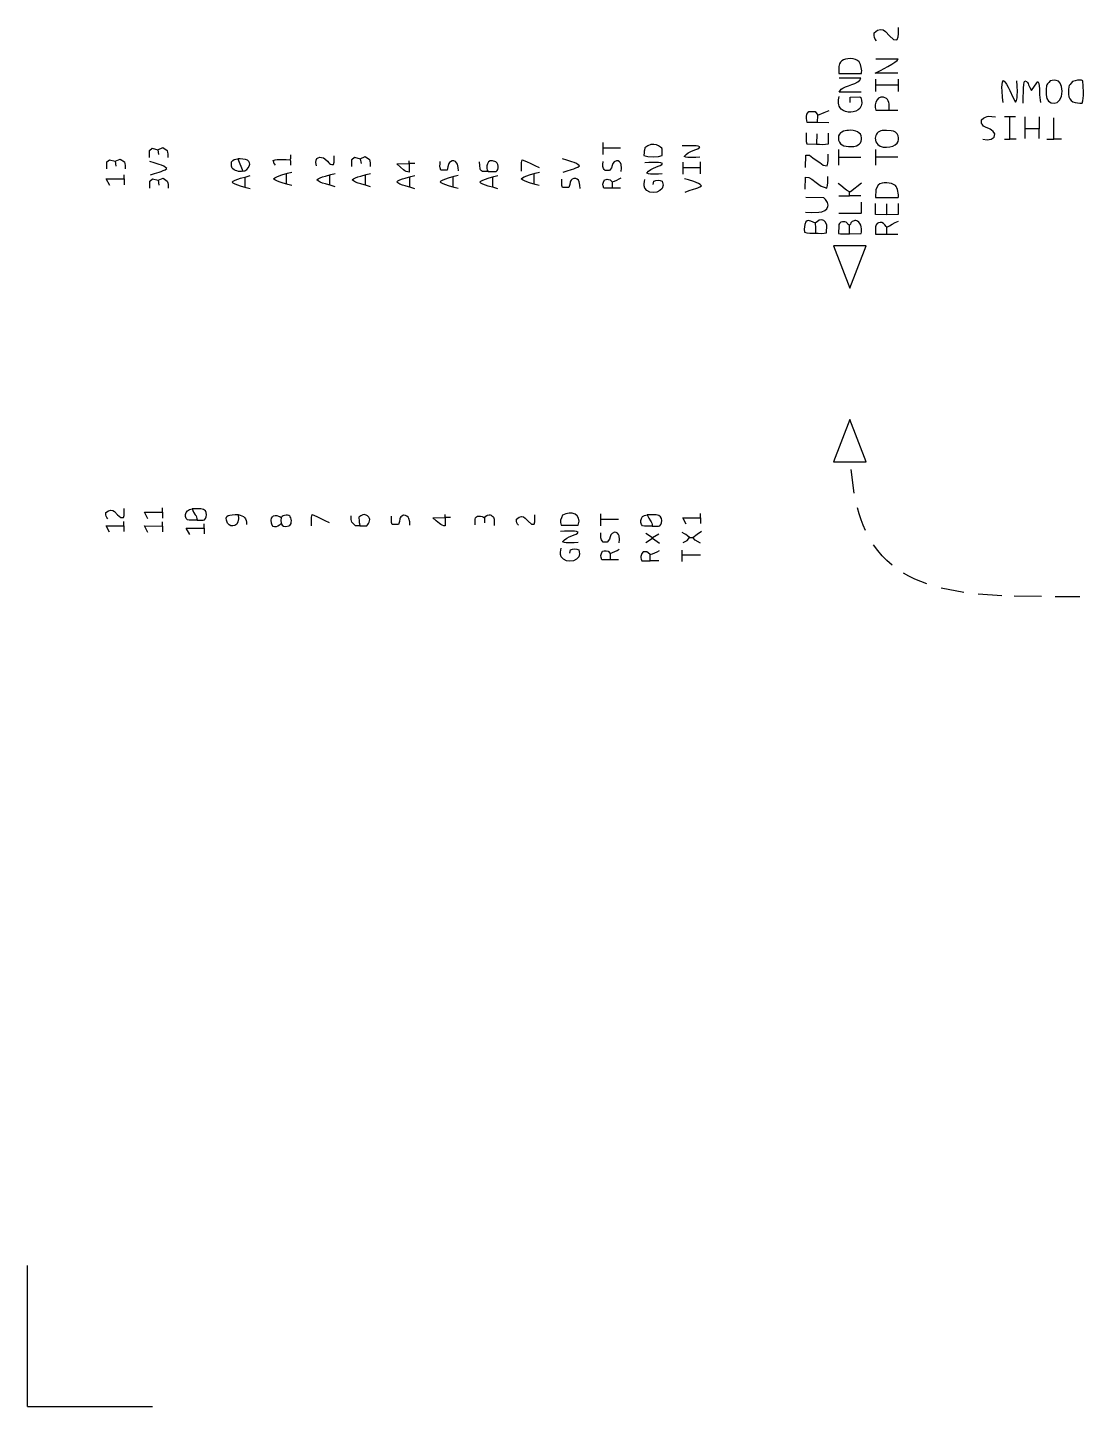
# Model space of a CAD drawing. Extents: x -117 to 9, y -90 to -9.
# Drawn here: x -117.5 to -55.4, y -90.2 to -9.1 of the extents above; entities that cross this region are included whole.
import ezdxf

# ---------------------------------------------------------------- set-up
doc = ezdxf.new("R2010")
doc.units = 0
doc.layers.add('LINE-ART', color=7, linetype='CONTINUOUS')

msp = doc.modelspace()

# ---------------------------------------------------------------- linework, layer by layer
at = {"layer": 'LINE-ART', "color": 250}
for points in [[(-67.5874, -9.9168), (-67.672, -9.82), (-67.7154, -9.7221), (-67.7305, -9.6033), (-67.7302, -9.4438), (-67.5217, -9.2982), (-67.3466, -9.2511), (-67.1978, -9.2813), (-67.0679, -9.3676), (-66.835, -9.6236), (-66.5891, -9.8495), (-66.4398, -9.8665), (-66.3706, -9.8539), (-66.3211, -9.6844), (-66.303, -9.5129), (-66.3014, -9.3345), (-66.3015, -9.144)], [(-66.3263, -11.8303), (-67.6602, -11.8317), (-67.36, -11.6669), (-66.9145, -11.4235), (-66.694, -11.2964), (-66.5052, -11.1786), (-66.3708, -11.0798), (-66.3136, -11.0096), (-67.6218, -11.0081)], [(-68.4975, -12.9431), (-69.7039, -12.9415), (-69.7824, -12.9452), (-69.671, -12.7693), (-69.5686, -12.6997), (-69.4184, -12.6335), (-69.2382, -12.5675), (-69.0459, -12.4983), (-68.8593, -12.4226), (-68.6964, -12.3371), (-68.575, -12.2385), (-68.513, -12.1235), (-69.7932, -12.121)], [(-67.6397, -12.1733), (-67.6403, -12.5859), (-67.6404, -12.8953)], [(-66.3025, -12.5383), (-67.6402, -12.5292)], [(-66.3028, -12.897), (-66.3025, -12.6039), (-66.3021, -12.1749)], [(-60.1507, -13.5434), (-60.1732, -13.2457), (-60.2088, -12.855), (-60.2164, -12.661), (-60.2092, -12.4873), (-60.1812, -12.3483), (-60.1264, -12.2586), (-60.0413, -12.3398), (-59.9493, -12.4727), (-59.8532, -12.6428), (-59.756, -12.8354), (-59.5701, -13.2293), (-59.415, -13.5371), (-59.3617, -13.4258), (-59.3291, -13.2811), (-59.3129, -13.1131), (-59.309, -12.9319), (-59.3215, -12.5701), (-59.3331, -12.2764)], [(-58.9654, -13.5843), (-58.9636, -13.2722), (-58.9573, -12.8742), (-58.9474, -12.6782), (-58.9302, -12.503), (-58.9037, -12.3627), (-58.8658, -12.2713), (-58.7809, -12.3186), (-58.721, -12.3738), (-58.6787, -12.4366), (-58.6467, -12.5066), (-58.5842, -12.666), (-58.4749, -12.8486), (-58.3015, -12.5918), (-58.1071, -12.3173), (-58.0542, -12.4288), (-58.0233, -12.5717), (-58.0081, -12.7362), (-58.0022, -12.9126), (-57.9991, -13.0912), (-57.9926, -13.2623), (-57.9762, -13.4163), (-57.9435, -13.5434)], [(-69.1466, -13.5494), (-69.1379, -13.2296), (-68.5638, -13.2218), (-68.5062, -13.2547), (-68.4658, -13.4186), (-68.4593, -13.5827), (-68.4701, -13.6636), (-68.4909, -13.7429), (-68.5222, -13.8201), (-68.5645, -13.8948), (-68.6767, -13.9843), (-68.8083, -14.0517), (-68.9534, -14.0961), (-69.1056, -14.1162), (-69.2589, -14.1112), (-69.4072, -14.0799), (-69.5442, -14.0213), (-69.664, -13.9343), (-69.7319, -13.8568), (-69.7793, -13.7723), (-69.8089, -13.6821), (-69.8231, -13.588), (-69.8159, -13.3943), (-69.7782, -13.204)], [(-66.8458, -14.0042), (-66.8438, -13.8267), (-66.8535, -13.6357), (-66.87, -13.5431), (-66.8981, -13.4566), (-66.9408, -13.3795), (-67.0008, -13.3148), (-67.1816, -13.2306), (-67.3361, -13.2268), (-67.4629, -13.2873), (-67.5607, -13.3962), (-67.628, -13.5375), (-67.6635, -13.695), (-67.6658, -13.8529), (-67.6336, -13.9951), (-66.8458, -14.0042), (-66.3288, -14.0049)], [(-71.0495, -14.7341), (-71.6623, -14.7216), (-71.694, -14.6003), (-71.7026, -14.4848), (-71.6988, -14.3649), (-71.6933, -14.2306), (-71.5676, -14.0696), (-71.1996, -14.0769), (-71.0404, -14.2846)], [(-70.3956, -14.7469), (-71.0495, -14.7341), (-71.0404, -14.2846), (-70.6694, -14.1284), (-70.3809, -14.0115)], [(-61.336, -15.7096), (-61.0907, -15.7505), (-60.8455, -15.7096), (-60.6821, -15.587), (-60.641, -15.3827), (-60.7341, -15.2604), (-60.8218, -15.175), (-60.9052, -15.1175), (-60.9855, -15.0789), (-61.1404, -15.0223), (-61.2951, -14.9331), (-61.3859, -14.8323), (-61.4202, -14.7751), (-61.4225, -14.7049), (-61.4178, -14.5652), (-61.297, -14.467), (-61.1878, -14.4039), (-61.0871, -14.3694), (-60.9918, -14.3571), (-60.8044, -14.3735), (-60.6002, -14.4017)], [(-60.0689, -15.7096), (-59.7419, -15.7096), (-59.7419, -14.4017)], [(-59.415, -14.4017), (-59.7419, -14.4017), (-60.0689, -14.4017)], [(-58.0252, -14.4017), (-58.0252, -15.0965), (-58.8428, -15.0965), (-58.8428, -14.4017)], [(-57.5757, -15.7096), (-57.167, -15.7096), (-57.167, -14.4426)], [(-71.7155, -15.3337), (-71.7226, -15.5), (-71.7289, -15.671), (-71.7215, -15.8371), (-71.6876, -15.9886), (-71.1157, -16)], [(-71.1032, -15.3871), (-71.1157, -16), (-70.9399, -16.0079), (-70.7577, -16.0153), (-70.5807, -16.0084), (-70.4201, -15.9729), (-70.4077, -15.36)], [(-58.8428, -15.6687), (-58.8428, -15.0965)], [(-58.0252, -15.6687), (-58.0252, -15.0965)], [(-109.8344, -16.3259), (-109.5443, -16.2016), (-109.2956, -16.3673), (-109.2647, -16.48), (-109.2532, -16.5683), (-109.2526, -16.6597), (-109.2543, -16.7818)], [(-82.6328, -16.231), (-83.6689, -16.231), (-83.6689, -15.8994)], [(-82.6328, -16.231), (-83.6689, -16.231), (-83.6689, -15.8994)], [(-77.9815, -16.7703), (-78.2086, -16.7775), (-78.45, -16.7861), (-78.5696, -16.7847), (-78.685, -16.7764), (-78.7938, -16.7586), (-78.8932, -16.7289), (-78.7878, -16.6064), (-78.6558, -16.5104), (-78.5092, -16.4346), (-78.3599, -16.3732), (-78.2198, -16.3199), (-78.101, -16.2688), (-78.0154, -16.2137), (-77.9749, -16.1486), (-78.0751, -16.1211), (-78.1981, -16.1044), (-78.337, -16.0962), (-78.4845, -16.0943), (-78.7767, -16.101), (-79.0178, -16.1071)], [(-59.3741, -15.7096), (-59.7419, -15.7096)], [(-56.7174, -15.7096), (-57.167, -15.7096)], [(-112.839, -17.4557), (-112.839, -17.0411), (-112.6732, -16.9168), (-112.3416, -16.9997), (-112.3003, -17.2898)], [(-112.3416, -16.9997), (-112.0515, -16.8754), (-111.8029, -17.0411), (-111.772, -17.1538), (-111.7605, -17.2421), (-111.7598, -17.3336), (-111.7615, -17.4557)], [(-110.3318, -16.7818), (-110.3318, -16.3673), (-110.166, -16.243), (-109.8344, -16.3259), (-109.793, -16.6159)], [(-110.2696, -17.8114), (-110.0335, -17.7228), (-109.7712, -17.6419), (-109.6418, -17.5993), (-109.5198, -17.5525), (-109.4097, -17.4995), (-109.3163, -17.4383), (-109.3885, -17.3635), (-109.494, -17.2971), (-109.6236, -17.2381), (-109.768, -17.1858), (-110.0648, -17.0971), (-110.311, -17.0239)], [(-104.8473, -17.5939), (-104.9207, -17.6113), (-105.0055, -17.6126), (-105.0967, -17.6001), (-105.1894, -17.5758), (-105.2786, -17.5419), (-105.3593, -17.5007), (-105.4266, -17.4543), (-105.4755, -17.4048), (-105.5055, -17.3004), (-105.5171, -17.2243), (-105.5183, -17.1452), (-105.5169, -17.0317), (-105.422, -16.957), (-105.3472, -16.9093), (-105.2641, -16.8813), (-105.1439, -16.866), (-104.8473, -17.5939), (-104.7643, -17.5705), (-104.7154, -17.5583), (-104.6719, -17.5373), (-104.605, -17.4877), (-104.51, -17.3737), (-104.4424, -17.2413), (-104.4324, -17.1703), (-104.4457, -17.0973), (-104.4876, -17.0232), (-104.5636, -16.9489), (-104.6805, -16.8991), (-104.84, -16.8747), (-105.0064, -16.8667), (-105.1439, -16.866)], [(-102.9279, -17.2434), (-102.9884, -17.1548), (-103.0113, -17.1072), (-103.0235, -17.0551), (-103.0523, -16.9532), (-102.9443, -16.9212), (-102.8255, -16.9024), (-102.6992, -16.8939), (-102.5681, -16.8931), (-102.3041, -16.9035), (-102.0576, -16.9118), (-102.0262, -16.8269), (-102.0148, -16.7754), (-102.0144, -16.7195), (-102.0162, -16.6218)], [(-102.0162, -17.2434), (-102.014, -17.1382), (-102.0138, -17.0698), (-102.0252, -17.0053), (-102.0576, -16.9118)], [(-100.5081, -17.2692), (-100.5489, -17.083), (-100.5405, -16.9451), (-100.4928, -16.8507), (-100.4158, -16.7949), (-100.3193, -16.7728), (-100.2135, -16.7796), (-100.1081, -16.8103), (-100.0132, -16.8602), (-99.8675, -16.9893), (-99.7828, -17.098), (-99.7412, -17.1393), (-99.6883, -17.1692), (-99.6152, -17.1856), (-99.5133, -17.1863), (-99.4788, -17.0638), (-99.4677, -16.9468), (-99.469, -16.8253), (-99.4719, -16.689)], [(-98.4345, -17.3107), (-98.4345, -16.8961), (-98.2687, -16.7718), (-97.9371, -16.8547), (-97.8957, -17.1448)], [(-97.9371, -16.8547), (-97.647, -16.7304), (-97.3983, -16.8961), (-97.3674, -17.0088), (-97.3559, -17.0971), (-97.3552, -17.1885), (-97.3569, -17.3107)], [(-94.7396, -17.1434), (-95.062, -17.1434), (-95.0587, -17.6468), (-95.1469, -17.632), (-95.2325, -17.602), (-95.3172, -17.5579), (-95.4026, -17.5009), (-95.5815, -17.3521), (-95.7818, -17.1644), (-95.062, -17.1434), (-95.062, -16.9777)], [(-92.1708, -17.5646), (-92.181, -17.3697), (-92.229, -17.1724), (-92.2754, -17.0895), (-92.3412, -17.0261), (-92.4295, -16.9888), (-92.5437, -16.9843), (-92.635, -17.0321), (-92.6962, -17.0822), (-92.7344, -17.1363), (-92.7569, -17.1961), (-92.7836, -17.3388), (-92.8339, -17.5232), (-93.2068, -17.5232), (-93.2414, -17.4007), (-93.2525, -17.2837), (-93.2512, -17.1621), (-93.2483, -17.0258)], [(-90.4263, -17.6148), (-90.0119, -17.6148), (-89.951, -17.5976), (-89.8993, -17.5505), (-89.8601, -17.4807), (-89.8368, -17.395), (-89.8329, -17.3006), (-89.8515, -17.2043), (-89.8963, -17.1133), (-89.9704, -17.0345), (-90.158, -16.9731), (-90.2997, -16.9822), (-90.3997, -17.0458), (-90.4625, -17.1477), (-90.4922, -17.2717), (-90.4932, -17.4017), (-90.4698, -17.5214), (-90.4263, -17.6148), (-90.675, -17.6148), (-90.7567, -17.5993), (-90.8183, -17.5645), (-90.8624, -17.5119), (-90.8921, -17.4431), (-90.9196, -17.2624), (-90.9236, -17.0345)], [(-88.4603, -17.5798), (-88.4641, -17.4112), (-88.4671, -17.2377), (-88.4563, -17.0695), (-88.4188, -16.9166), (-88.1599, -17.021), (-87.9159, -17.1394), (-87.6748, -17.2604), (-87.4242, -17.3725)], [(-86.0097, -17.6542), (-85.7736, -17.5656), (-85.5113, -17.4847), (-85.3819, -17.4421), (-85.2599, -17.3953), (-85.1498, -17.3423), (-85.0564, -17.2811), (-85.1286, -17.2063), (-85.2341, -17.1399), (-85.3637, -17.081), (-85.5081, -17.0286), (-85.8049, -16.9399), (-86.0511, -16.8667)], [(-82.5913, -17.5986), (-82.5879, -17.4061), (-82.6065, -17.1943), (-82.6374, -17.1018), (-82.69, -17.0292), (-82.7695, -16.9848), (-82.8815, -16.9769), (-83.0041, -17.0469), (-83.0836, -17.1335), (-83.1345, -17.2455), (-83.1715, -17.3915), (-83.2958, -17.5573), (-83.5446, -17.5573), (-83.6039, -17.486), (-83.6433, -17.4254), (-83.6665, -17.3706), (-83.6772, -17.317), (-83.6759, -17.194), (-83.6689, -17.0184)], [(-83.6689, -16.604), (-83.6689, -16.231)], [(-71.7563, -17.377), (-71.7417, -16.6415), (-71.5373, -16.6455), (-71.3384, -16.7992), (-71.1344, -16.9399), (-70.9304, -17.0806), (-70.7316, -17.2342), (-70.4872, -17.2797), (-70.4454, -17.1208), (-70.4314, -16.9442), (-70.4316, -16.7619), (-70.4325, -16.586)], [(-69.8146, -16.3141), (-69.8151, -16.749), (-69.8068, -16.7737), (-69.8152, -16.7981), (-69.8157, -17.2413)], [(-68.5021, -16.775), (-69.8068, -16.7737)], [(-67.6443, -16.309), (-67.6448, -16.7442), (-67.6368, -16.7687), (-67.645, -16.7932), (-67.6456, -17.2365)], [(-66.3322, -16.7701), (-67.6368, -16.7687)], [(-112.6676, -18.4259), (-112.8725, -18.042), (-111.8228, -18.0441), (-111.8228, -17.7954)], [(-101.9685, -18.4318), (-102.2062, -18.3635), (-102.5347, -18.2703), (-102.6994, -18.2161), (-102.8465, -18.1576), (-102.9625, -18.0957), (-103.034, -18.0309), (-102.964, -17.9764), (-102.8498, -17.9189), (-102.7043, -17.8609), (-102.5406, -17.8049), (-102.2106, -17.7081), (-101.964, -17.6477)], [(-102.2879, -17.7299), (-102.2879, -18.3449)], [(-99.4191, -18.499), (-99.6569, -18.4307), (-99.9854, -18.3375), (-100.1501, -18.2833), (-100.2972, -18.2249), (-100.4132, -18.163), (-100.4847, -18.0982), (-100.4147, -18.0436), (-100.3004, -17.9862), (-100.1549, -17.9282), (-99.9912, -17.8721), (-99.6612, -17.7753), (-99.4145, -17.715)], [(-99.7386, -17.7971), (-99.7386, -18.4121)], [(-97.3403, -18.499), (-97.578, -18.4307), (-97.9066, -18.3375), (-98.0713, -18.2833), (-98.2184, -18.2249), (-98.3344, -18.163), (-98.406, -18.0982), (-98.336, -18.0436), (-98.2217, -17.9862), (-98.0761, -17.9282), (-97.9124, -17.8721), (-97.5824, -17.7753), (-97.3357, -17.715)], [(-97.6598, -17.7971), (-97.6598, -18.4084)], [(-94.7301, -18.6165), (-94.9679, -18.5482), (-95.2964, -18.455), (-95.4611, -18.4008), (-95.6082, -18.3424), (-95.7243, -18.2805), (-95.7958, -18.2157), (-95.7258, -18.1612), (-95.6115, -18.1037), (-95.4659, -18.0457), (-95.3022, -17.9896), (-94.9722, -17.8928), (-94.7256, -17.8325)], [(-92.1813, -18.6126), (-92.419, -18.5443), (-92.7476, -18.4511), (-92.9123, -18.3969), (-93.0594, -18.3384), (-93.1754, -18.2765), (-93.247, -18.2117), (-93.177, -18.1572), (-93.0627, -18.0997), (-92.9171, -18.0417), (-92.7534, -17.9857), (-92.4234, -17.8889), (-92.1768, -17.8285)], [(-87.4152, -18.4318), (-87.6529, -18.3635), (-87.9815, -18.2703), (-88.1462, -18.2161), (-88.2933, -18.1576), (-88.4093, -18.0957), (-88.4809, -18.0309), (-88.4109, -17.9764), (-88.2966, -17.9189), (-88.151, -17.8609), (-87.9873, -17.8049), (-87.6573, -17.7081), (-87.4106, -17.6477)], [(-87.7347, -17.7299), (-87.7347, -18.3411)], [(-80.1815, -17.753), (-80.4085, -17.7602), (-80.6499, -17.7688), (-80.7695, -17.7675), (-80.885, -17.7591), (-80.9938, -17.7413), (-81.0932, -17.7116), (-80.9878, -17.5891), (-80.8558, -17.4931), (-80.7092, -17.4173), (-80.5599, -17.3559), (-80.4198, -17.3026), (-80.301, -17.2515), (-80.2154, -17.1964), (-80.1749, -17.1313), (-80.2751, -17.1038), (-80.3981, -17.0871), (-80.537, -17.0789), (-80.6845, -17.077), (-80.9767, -17.0837), (-81.2178, -17.0898)], [(-77.9281, -17.3915), (-78.9642, -17.3915), (-78.9642, -17.0599)], [(-78.9642, -17.7644), (-78.9642, -17.3915)], [(-77.9281, -17.3708), (-77.9281, -17.0392)], [(-77.9281, -17.7438), (-77.9281, -17.3708)], [(-111.8228, -18.0441), (-111.8228, -18.3864)], [(-110.3179, -18.5815), (-110.3179, -18.1669), (-110.1521, -18.0426), (-109.8205, -18.1255), (-109.7791, -18.4156)], [(-109.8205, -18.1255), (-109.5304, -18.0012), (-109.2817, -18.1669), (-109.2508, -18.2796), (-109.2393, -18.3679), (-109.2387, -18.4593), (-109.2404, -18.5815)], [(-104.4098, -18.6346), (-104.6476, -18.5663), (-104.9761, -18.4731), (-105.1409, -18.4189), (-105.288, -18.3604), (-105.404, -18.2985), (-105.4755, -18.2337), (-105.4055, -18.1792), (-105.2912, -18.1217), (-105.1457, -18.0637), (-104.982, -18.0077), (-104.652, -17.9109), (-104.4054, -17.8505)], [(-104.7294, -17.9327), (-104.7294, -18.5477)], [(-95.0497, -17.9146), (-95.0497, -18.5259)], [(-92.5009, -17.9107), (-92.5009, -18.5219)], [(-89.8496, -18.6253), (-90.0873, -18.5569), (-90.4159, -18.4637), (-90.5806, -18.4095), (-90.7277, -18.3511), (-90.8437, -18.2892), (-90.9153, -18.2244), (-90.8453, -18.1699), (-90.731, -18.1124), (-90.5854, -18.0544), (-90.4217, -17.9984), (-90.0917, -17.9016), (-89.8451, -17.8412)], [(-90.1692, -17.9233), (-90.1692, -18.5346)], [(-85.0126, -18.5982), (-85.0228, -18.4033), (-85.0708, -18.206), (-85.1173, -18.1231), (-85.183, -18.0597), (-85.2713, -18.0224), (-85.3855, -18.0179), (-85.4768, -18.0657), (-85.538, -18.1158), (-85.5762, -18.1699), (-85.5987, -18.2297), (-85.6254, -18.3724), (-85.6757, -18.5568), (-86.0487, -18.5568), (-86.0832, -18.4343), (-86.0944, -18.3173), (-86.0931, -18.1957), (-86.0902, -18.0594)], [(-83.1301, -18.2204), (-83.1301, -18.5934), (-83.6275, -18.5934), (-83.6678, -18.4571), (-83.6717, -18.3426), (-83.6431, -18.2293), (-83.5861, -18.096), (-83.486, -18.0679), (-83.4205, -18.0629), (-83.355, -18.0744), (-83.2545, -18.096), (-83.1301, -18.2204), (-82.9875, -18.1784), (-82.8512, -18.1187), (-82.7196, -18.0476), (-82.5913, -17.9717)], [(-82.6328, -18.5934), (-83.1301, -18.5934)], [(-80.7203, -18.3747), (-80.6788, -18.1675), (-80.5542, -18.1311), (-80.4302, -18.119), (-80.3061, -18.1311), (-80.1815, -18.1675), (-80.1367, -18.4078), (-80.1918, -18.5968), (-80.3217, -18.7333), (-80.5014, -18.8159), (-80.7059, -18.8433), (-80.9102, -18.8144), (-81.0892, -18.7277), (-81.2178, -18.582), (-81.2543, -18.459), (-81.2559, -18.3223), (-81.2384, -18.1911), (-81.2178, -18.0846)], [(-78.8396, -18.8194), (-78.6035, -18.7307), (-78.3412, -18.6498), (-78.2118, -18.6072), (-78.0898, -18.5604), (-77.9797, -18.5075), (-77.8863, -18.4463), (-77.9585, -18.3715), (-78.064, -18.3051), (-78.1935, -18.2461), (-78.338, -18.1938), (-78.6348, -18.1051), (-78.881, -18.0318)], [(-71.7818, -18.6438), (-71.7678, -17.9491), (-71.5635, -17.9532), (-71.3826, -18.0671), (-71.1314, -18.2608), (-70.9868, -18.3642), (-70.8337, -18.4594), (-70.6748, -18.537), (-70.5133, -18.5876), (-70.4716, -18.4285), (-70.4576, -18.2519), (-70.4578, -18.0695), (-70.4587, -17.8936)], [(-69.8012, -19.0303), (-69.1695, -19.031), (-69.1694, -18.8093), (-69.3497, -18.7107), (-69.4233, -18.6449), (-69.6857, -18.4395), (-69.8416, -18.3082)], [(-68.4628, -18.2933), (-69.1282, -18.8013), (-69.1694, -18.8093)], [(-71.7679, -19.9933), (-71.39, -20.0097), (-70.9814, -20.0022), (-70.7947, -19.9692), (-70.6354, -19.9058), (-70.5151, -19.804), (-70.4454, -19.6556), (-70.4365, -19.5787), (-70.4448, -19.5067), (-70.4673, -19.4392), (-70.501, -19.3758), (-70.5901, -19.26), (-70.6882, -19.1563), (-71.7507, -19.1352)], [(-68.4832, -19.413), (-68.4839, -20.0486), (-68.5085, -20.0731), (-69.7968, -20.0718)], [(-68.5047, -19.0319), (-69.1695, -19.031)], [(-67.0079, -19.5101), (-67.0088, -20.1501), (-67.6405, -20.1414), (-67.6482, -19.4849)], [(-66.3104, -19.4865), (-66.3196, -20.1428), (-67.0088, -20.1501)], [(-71.1832, -20.639), (-71.3152, -20.5822), (-71.4549, -20.5178), (-71.5261, -20.4983), (-71.5976, -20.4957), (-71.6686, -20.5162), (-71.7386, -20.566), (-71.8074, -20.7152), (-71.8324, -20.8533), (-71.8339, -21.0005), (-71.8326, -21.1774), (-71.6825, -21.2174), (-71.5169, -21.2314), (-71.3458, -21.2319), (-71.1795, -21.2315)], [(-70.5159, -20.7542), (-70.5942, -20.589), (-70.6932, -20.4962), (-70.7498, -20.4609), (-70.82, -20.4571), (-70.9597, -20.459), (-71.088, -20.5617), (-71.1689, -20.6214), (-71.1902, -20.6516), (-71.198, -20.6909), (-71.192, -20.7458), (-71.1714, -20.8229), (-71.1795, -21.2315), (-71.0133, -21.2385), (-70.8423, -21.2449), (-70.6762, -21.2375), (-70.5248, -21.2035), (-70.5159, -20.7542)], [(-69.8229, -21.2451), (-69.7129, -21.2645), (-69.5173, -21.2684), (-69.3124, -21.265), (-69.1746, -21.2623), (-69.1823, -20.7617), (-69.2478, -20.7208), (-69.2789, -20.6837), (-69.3135, -20.6375), (-69.3685, -20.5939), (-69.461, -20.5645), (-69.5872, -20.5592), (-69.6925, -20.5908), (-69.7352, -20.6227), (-69.7703, -20.6666), (-69.7969, -20.7233), (-69.8141, -20.7938), (-69.8229, -21.2451)], [(-69.1746, -21.2623), (-68.4935, -21.2548), (-68.4733, -21.1765), (-68.465, -21.0803), (-68.4694, -20.9735), (-68.4868, -20.8632), (-68.5178, -20.7568), (-68.5629, -20.6614), (-68.6227, -20.5842), (-68.6978, -20.5325), (-68.7451, -20.5081), (-68.7982, -20.4962), (-68.8546, -20.4957), (-68.9115, -20.5053), (-69.0163, -20.5504), (-69.0918, -20.6223), (-69.1191, -20.697), (-69.1823, -20.7617)], [(-66.9854, -21.2909), (-66.9771, -20.8889), (-67.0178, -20.8477), (-67.0929, -20.7384), (-67.182, -20.6609), (-67.2784, -20.615), (-67.3756, -20.6006), (-67.4671, -20.6176), (-67.5463, -20.6658), (-67.6067, -20.7451), (-67.6417, -20.8553), (-67.642, -21.282), (-66.9854, -21.2909), (-66.3374, -21.2916)], [(-66.9771, -20.8889), (-66.8216, -20.8069), (-66.6596, -20.7023), (-66.488, -20.6029), (-66.3035, -20.5368)], [(-68.9061, -36.5209), (-69.0893, -35.129)], [(-112.7794, -38.0206), (-112.845, -37.9485), (-112.8793, -37.875), (-112.8925, -37.7852), (-112.8947, -37.6644), (-112.7389, -37.5509), (-112.607, -37.5125), (-112.4939, -37.5332), (-112.3941, -37.5966), (-112.2138, -37.787), (-112.0242, -37.9544), (-111.8585, -37.9544), (-111.8236, -37.8253), (-111.8125, -37.6951), (-111.814, -37.5599), (-111.817, -37.4157)], [(-110.4192, -38.0208), (-110.624, -37.6368), (-109.5744, -37.639), (-109.5744, -37.3902)], [(-109.5744, -37.639), (-109.5744, -37.9812)], [(-107.5369, -38.1124), (-107.9927, -38.1124), (-108.0985, -38.0838), (-108.1706, -38.0085), (-108.2078, -37.9021), (-108.2089, -37.7802), (-108.1726, -37.6583), (-108.0977, -37.5521), (-107.9829, -37.4772), (-107.8269, -37.4492), (-107.7336, -37.6432), (-107.6364, -37.7924), (-107.5946, -37.8624), (-107.5619, -37.9358), (-107.5415, -38.0175), (-107.5369, -38.1124), (-107.1661, -38.1124), (-107.0923, -38.0846), (-107.031, -38.0112), (-106.989, -37.9072), (-106.973, -37.7874), (-106.9898, -37.6669), (-107.046, -37.5606), (-107.1485, -37.4835), (-107.304, -37.4505), (-107.8269, -37.4492)], [(-107.7855, -37.4492), (-107.8269, -37.4492)], [(-105.1215, -37.7831), (-105.0988, -38.0286), (-105.1304, -38.2144), (-105.2035, -38.3442), (-105.3053, -38.4216), (-105.423, -38.4503), (-105.5437, -38.4338), (-105.6547, -38.376), (-105.7431, -38.2804), (-105.807, -38.1146), (-105.8189, -37.9905), (-105.7846, -37.9021), (-105.7098, -37.8432), (-105.6003, -37.8078), (-105.4619, -37.7901), (-105.3004, -37.7838), (-105.1215, -37.7831), (-104.9989, -37.8121), (-104.895, -37.8502), (-104.8092, -37.899), (-104.7406, -37.9603), (-104.6886, -38.0357), (-104.6523, -38.1268), (-104.6311, -38.2355), (-104.6242, -38.3633)], [(-102.5881, -38.3114), (-102.6891, -38.3927), (-102.7907, -38.4561), (-102.8887, -38.4955), (-102.9785, -38.5046), (-103.056, -38.4771), (-103.1167, -38.4067), (-103.1563, -38.2873), (-103.1705, -38.1124), (-103.1531, -37.9879), (-103.1045, -37.9039), (-103.0324, -37.8551), (-102.9446, -37.836), (-102.8489, -37.841), (-102.753, -37.8647), (-102.6645, -37.9017), (-102.5914, -37.9465), (-102.6012, -38.147), (-102.5794, -38.3389), (-102.5328, -38.4119), (-102.4497, -38.459), (-102.3204, -38.4723), (-102.1355, -38.4439), (-102.0812, -38.419), (-102.0393, -38.3708), (-102.0099, -38.3048), (-101.993, -38.2267), (-101.9888, -38.1421), (-101.9973, -38.0565), (-102.0185, -37.9756), (-102.0527, -37.9051), (-102.0882, -37.8639), (-102.1454, -37.8357), (-102.2178, -37.8207), (-102.2994, -37.8189), (-102.3838, -37.8304), (-102.4648, -37.8555), (-102.536, -37.8941), (-102.5914, -37.9465)], [(-100.8017, -38.444), (-100.8055, -38.2754), (-100.8085, -38.102), (-100.7977, -37.9337), (-100.7602, -37.7808), (-100.5013, -37.8853), (-100.2573, -38.0037), (-100.0162, -38.1246), (-99.7656, -38.2368)], [(-97.9722, -38.4371), (-97.5577, -38.4371), (-97.5017, -38.3717), (-97.4522, -38.3021), (-97.4133, -38.2293), (-97.389, -38.1545), (-97.3831, -38.0787), (-97.3997, -38.0031), (-97.4428, -37.9288), (-97.5162, -37.8569), (-97.5857, -37.812), (-97.6524, -37.7873), (-97.7165, -37.7805), (-97.7785, -37.7895), (-97.8978, -37.8461), (-98.0136, -37.9397), (-98.01, -38.1626), (-98.0006, -38.251), (-97.9873, -38.308), (-97.9722, -38.4371), (-98.2208, -38.4371), (-98.4281, -38.23), (-98.4694, -38.0642), (-98.4694, -37.8569)], [(-95.0239, -38.4039), (-95.0341, -38.209), (-95.0821, -38.0117), (-95.1285, -37.9288), (-95.1943, -37.8654), (-95.2826, -37.8281), (-95.3968, -37.8236), (-95.4881, -37.8714), (-95.5493, -37.9215), (-95.5875, -37.9756), (-95.61, -38.0354), (-95.6367, -38.1781), (-95.687, -38.3625), (-96.06, -38.3625), (-96.0945, -38.24), (-96.1056, -38.123), (-96.1043, -38.0014), (-96.1014, -37.8651)], [(-92.6267, -37.9466), (-92.9492, -37.9466), (-92.9458, -38.45), (-93.034, -38.4351), (-93.1196, -38.4051), (-93.2044, -38.3611), (-93.2897, -38.3041), (-93.4686, -38.1553), (-93.6689, -37.9676), (-92.9492, -37.9466), (-92.9492, -37.7809)], [(-91.1821, -38.3818), (-91.1821, -38.0503), (-91.162, -37.9653), (-91.1127, -37.9094), (-91.042, -37.8787), (-90.9579, -37.8694), (-90.8681, -37.8775), (-90.7805, -37.8991), (-90.703, -37.9304), (-90.6434, -37.9674), (-90.6434, -38.2574)], [(-90.6434, -37.9674), (-90.5532, -37.8812), (-90.5053, -37.8379), (-90.4539, -37.8178), (-90.3532, -37.8015), (-90.3016, -37.8025), (-90.2497, -37.819), (-90.1998, -37.8484), (-90.1545, -37.8878), (-90.1161, -37.9348), (-90.0871, -37.9865), (-90.0699, -38.0405), (-90.067, -38.0939), (-90.0632, -38.4232)], [(-88.635, -38.4065), (-88.7006, -38.3345), (-88.7349, -38.261), (-88.7481, -38.1712), (-88.7503, -38.0504), (-88.5945, -37.9369), (-88.4626, -37.8985), (-88.3495, -37.9191), (-88.2497, -37.9826), (-88.0694, -38.173), (-87.8798, -38.3404), (-87.7141, -38.3404), (-87.6792, -38.2113), (-87.6681, -38.0811), (-87.6696, -37.9459), (-87.6726, -37.8016)], [(-82.7514, -38.0708), (-83.7876, -38.0708), (-83.7876, -37.7392)], [(-83.7876, -38.4437), (-83.7876, -38.0708)], [(-80.7785, -38.4606), (-81.2343, -38.4606), (-81.3401, -38.432), (-81.4122, -38.3567), (-81.4494, -38.2503), (-81.4505, -38.1283), (-81.4142, -38.0064), (-81.3393, -37.9003), (-81.2245, -37.8254), (-81.0685, -37.7974), (-80.9752, -37.9913), (-80.878, -38.1405), (-80.8362, -38.2105), (-80.8035, -38.2839), (-80.7831, -38.3657), (-80.7785, -38.4606), (-80.4077, -38.4606), (-80.3339, -38.4328), (-80.2726, -38.3594), (-80.2306, -38.2553), (-80.2146, -38.1356), (-80.2314, -38.015), (-80.2876, -37.9087), (-80.3901, -37.8316), (-80.5456, -37.7986), (-81.0685, -37.7974)], [(-78.7729, -38.349), (-78.9777, -37.9651), (-77.9281, -37.9672), (-77.9281, -37.7185)], [(-77.9281, -37.9672), (-77.9281, -38.3095)], [(-68.2288, -38.7127), (-68.3645, -38.4051), (-68.49, -38.0817), (-68.6051, -37.7422), (-68.7097, -37.3861)], [(-112.6792, -38.8167), (-112.884, -38.4328), (-111.8344, -38.4349), (-111.8344, -38.1861)], [(-111.8344, -38.4349), (-111.8344, -38.7771)], [(-110.4192, -38.8346), (-110.624, -38.4507), (-109.5744, -38.4528), (-109.5744, -38.2041)], [(-109.5744, -38.4528), (-109.5744, -38.7951)], [(-107.9671, -38.9546), (-108.172, -38.5707), (-107.1223, -38.5728), (-107.1223, -38.3241)], [(-107.1223, -38.5728), (-107.1223, -38.915)], [(-85.1286, -39.4302), (-85.3557, -39.4374), (-85.5971, -39.446), (-85.7167, -39.4447), (-85.8322, -39.4363), (-85.9409, -39.4185), (-86.0404, -39.3888), (-85.935, -39.2663), (-85.803, -39.1703), (-85.6563, -39.0945), (-85.507, -39.0331), (-85.367, -38.9798), (-85.2482, -38.9287), (-85.1625, -38.8736), (-85.122, -38.8085), (-85.2222, -38.781), (-85.3453, -38.7643), (-85.4841, -38.7561), (-85.6316, -38.7542), (-85.9239, -38.7609), (-86.1649, -38.767)], [(-82.7099, -39.4384), (-82.7065, -39.2458), (-82.7251, -39.034), (-82.756, -38.9415), (-82.8086, -38.869), (-82.8881, -38.8246), (-83.0001, -38.8167), (-83.1227, -38.8867), (-83.2022, -38.9733), (-83.2532, -39.0853), (-83.2902, -39.2312), (-83.4145, -39.397), (-83.6632, -39.397), (-83.7225, -39.3257), (-83.7619, -39.2651), (-83.7851, -39.2103), (-83.7959, -39.1567), (-83.7946, -39.0337), (-83.7876, -38.8582)], [(-80.3952, -38.934), (-80.7682, -39.1412), (-81.1412, -38.8925)], [(-78.5911, -39.1265), (-78.7019, -39.024), (-78.7903, -38.9568), (-78.8828, -38.902), (-79.0057, -38.8365)], [(-78.9641, -39.4167), (-78.7122, -39.2988), (-78.5911, -39.1265), (-78.384, -39.1265), (-78.1321, -38.9371), (-77.8866, -38.7535)], [(-80.3537, -39.4729), (-80.7682, -39.1827), (-81.1412, -39.4314)], [(-77.9281, -39.4582), (-78.2597, -39.2923), (-78.384, -39.1265)], [(-66.6774, -40.7467), (-66.9738, -40.4841), (-67.2528, -40.198), (-67.5142, -39.8873), (-67.7575, -39.5509)], [(-85.6268, -40.051), (-85.5855, -39.8437), (-85.4609, -39.8073), (-85.3368, -39.7952), (-85.2127, -39.8073), (-85.0881, -39.8437), (-85.0433, -40.084), (-85.0983, -40.2731), (-85.2282, -40.4095), (-85.4079, -40.4921), (-85.6124, -40.5196), (-85.8166, -40.4906), (-85.9955, -40.404), (-86.1241, -40.2583), (-86.1607, -40.1352), (-86.1622, -39.9985), (-86.1447, -39.8673), (-86.1241, -39.7609)], [(-83.2488, -40.0601), (-83.2488, -40.4332), (-83.7462, -40.4332), (-83.7865, -40.2968), (-83.7903, -40.1824), (-83.7617, -40.069), (-83.7047, -39.9358), (-83.6046, -39.9077), (-83.5391, -39.9026), (-83.4736, -39.9142), (-83.3731, -39.9358), (-83.2488, -40.0601), (-83.1062, -40.0181), (-82.9699, -39.9584), (-82.8383, -39.8874), (-82.7099, -39.8115)], [(-82.7514, -40.4332), (-83.2488, -40.4332)], [(-80.8925, -40.136), (-81.0156, -40.0259), (-81.0928, -39.9782), (-81.1734, -39.968), (-81.3069, -39.9701), (-81.3838, -40.0736), (-81.4338, -40.1832), (-81.4437, -40.2472), (-81.441, -40.3209), (-81.4238, -40.4073), (-81.3899, -40.5089), (-80.8925, -40.5089), (-80.8925, -40.136), (-80.7499, -40.0941), (-80.6136, -40.0343), (-80.482, -39.9632), (-80.3537, -39.8872)], [(-80.3952, -40.5089), (-80.8925, -40.5089)], [(-77.9281, -40.1627), (-79.0057, -40.1627), (-79.0057, -39.8725)], [(-79.0057, -40.5357), (-79.0057, -40.1627)], [(-64.6256, -41.8588), (-64.9919, -41.7232), (-65.3447, -41.5722), (-65.6837, -41.4048), (-66.0087, -41.2204)], [(-62.4651, -42.3539), (-63.7821, -42.1045)], [(-60.2188, -42.5513), (-61.6157, -42.4544)], [(-57.8876, -42.6044), (-59.4965, -42.5785)], [(-55.6341, -42.6075), (-57.0947, -42.6072)], [(-117.4972, -90.2198), (-117.4972, -81.9415)], [(-117.4972, -90.2198), (-110.1541, -90.2198)]]:
    msp.add_lwpolyline(points, dxfattribs=at)
for points in [[(-69.8009, -11.8417), (-68.48, -11.8435), (-68.4625, -11.7713), (-68.4584, -11.6859), (-68.4659, -11.5919), (-68.483, -11.4943), (-68.5388, -11.3069), (-68.6105, -11.1622), (-68.7046, -11.081), (-68.8273, -11.0228), (-68.9691, -10.9867), (-69.1207, -10.9714), (-69.2726, -10.9757), (-69.4155, -10.9985), (-69.5399, -11.0388), (-69.6363, -11.0952), (-69.7076, -11.1848), (-69.7563, -11.271), (-69.7866, -11.3559), (-69.8023, -11.4419), (-69.8065, -11.6261), (-69.8009, -11.8417)], [(-57.3713, -12.2764), (-57.4643, -12.37), (-57.5307, -12.4431), (-57.5751, -12.5073), (-57.6016, -12.5739), (-57.6186, -12.7602), (-57.6166, -13.0938), (-57.5762, -13.3139), (-57.4697, -13.4745), (-57.3191, -13.5702), (-57.1466, -13.5957), (-56.974, -13.5457), (-56.8234, -13.4149), (-56.7169, -13.1979), (-56.6765, -12.8895), (-56.7063, -12.6069), (-56.785, -12.4171), (-56.8963, -12.3032), (-57.0238, -12.2482), (-57.1514, -12.235), (-57.2627, -12.2467), (-57.3414, -12.2661), (-57.3713, -12.2764)], [(-56.0634, -12.3173), (-56.1485, -12.4059), (-56.2113, -12.4817), (-56.2551, -12.5516), (-56.2834, -12.6224), (-56.3069, -12.7944), (-56.3087, -13.0529), (-56.2891, -13.2154), (-56.234, -13.3412), (-56.1496, -13.4349), (-56.0415, -13.5011), (-55.9157, -13.5445), (-55.7782, -13.5697), (-55.6347, -13.5814), (-55.4913, -13.5843), (-55.4551, -13.4543), (-55.4344, -13.3005), (-55.4257, -13.1301), (-55.4259, -12.9501), (-55.4399, -12.5898), (-55.4503, -12.2764), (-55.5456, -12.2456), (-55.6278, -12.2312), (-55.7008, -12.2302), (-55.7684, -12.2394), (-55.9032, -12.2764), (-56.0634, -12.3173)], [(-69.1003, -16.1427), (-68.928, -16.1346), (-68.7628, -16.0881), (-68.5997, -16.0037), (-68.5287, -15.926), (-68.483, -15.8328), (-68.4628, -15.7306), (-68.468, -15.6264), (-68.4923, -15.5108), (-68.5335, -15.4179), (-68.6013, -15.343), (-68.7056, -15.2814), (-68.8139, -15.2322), (-68.9608, -15.1996), (-69.1114, -15.1851), (-69.2307, -15.1904), (-69.3309, -15.1957), (-69.4337, -15.2124), (-69.5342, -15.2416), (-69.6275, -15.2845), (-69.7086, -15.3423), (-69.7728, -15.4162), (-69.8149, -15.5072), (-69.8302, -15.6165), (-69.8151, -15.7655), (-69.772, -15.8844), (-69.7038, -15.9763), (-69.6139, -16.0445), (-69.5055, -16.092), (-69.3816, -16.1221), (-69.2455, -16.1379), (-69.1003, -16.1427)], [(-66.4953, -16.0478), (-66.3723, -15.9415), (-66.3209, -15.8404), (-66.2937, -15.7321), (-66.2912, -15.6197), (-66.314, -15.5063), (-66.3762, -15.386), (-66.4695, -15.2993), (-66.5865, -15.2411), (-66.7193, -15.2065), (-67.0023, -15.1876), (-67.2574, -15.2018), (-67.3428, -15.2226), (-67.4203, -15.2547), (-67.4889, -15.2976), (-67.5476, -15.3506), (-67.5951, -15.4132), (-67.6304, -15.4848), (-67.6524, -15.5648), (-67.6601, -15.6527), (-67.6227, -15.8614), (-67.5212, -16.0126), (-67.372, -16.1121), (-67.192, -16.1662), (-66.9977, -16.1807), (-66.8057, -16.1618), (-66.6327, -16.1155), (-66.4953, -16.0478)], [(-81.2178, -16.2194), (-81.2268, -16.3599), (-81.2407, -16.4149), (-81.2535, -16.4862), (-81.2591, -16.6755), (-81.0322, -16.7208), (-80.7203, -16.736), (-80.4084, -16.7208), (-80.1815, -16.6755), (-80.1815, -16.3024), (-80.2182, -16.2411), (-80.2927, -16.1683), (-80.3993, -16.0972), (-80.5324, -16.0406), (-80.6864, -16.0115), (-80.8557, -16.023), (-81.0347, -16.0879), (-81.2178, -16.2194)], [(-67.6395, -19.1401), (-66.3183, -19.1417), (-66.3017, -19.069), (-66.2984, -18.9772), (-66.3071, -18.8735), (-66.3264, -18.7651), (-66.3548, -18.6592), (-66.391, -18.5628), (-66.4337, -18.4833), (-66.4814, -18.4277), (-66.589, -18.3672), (-66.7135, -18.3186), (-66.8492, -18.2843), (-66.9902, -18.2667), (-67.1306, -18.2681), (-67.2647, -18.2909), (-67.3867, -18.3374), (-67.4908, -18.41), (-67.6307, -18.6561), (-67.6395, -19.1401)], [(-70.1149, -21.9869), (-69.1544, -24.4741), (-68.1939, -21.9869), (-70.1149, -21.9869)], [(-68.1921, -34.6802), (-69.1527, -32.193), (-70.1132, -34.6802), (-68.1921, -34.6802)], [(-86.0413, -37.8129), (-86.118, -37.9673), (-86.1587, -38.11), (-86.1614, -38.2492), (-86.1241, -38.3931), (-85.1294, -38.3931), (-85.0775, -38.1727), (-85.0996, -37.993), (-85.1824, -37.8548), (-85.3127, -37.7589), (-85.477, -37.706), (-85.6621, -37.6969), (-85.8546, -37.7323), (-86.0413, -37.8129)]]:
    msp.add_lwpolyline(points, close=True, dxfattribs=at)

doc.saveas('drawing.dxf')
